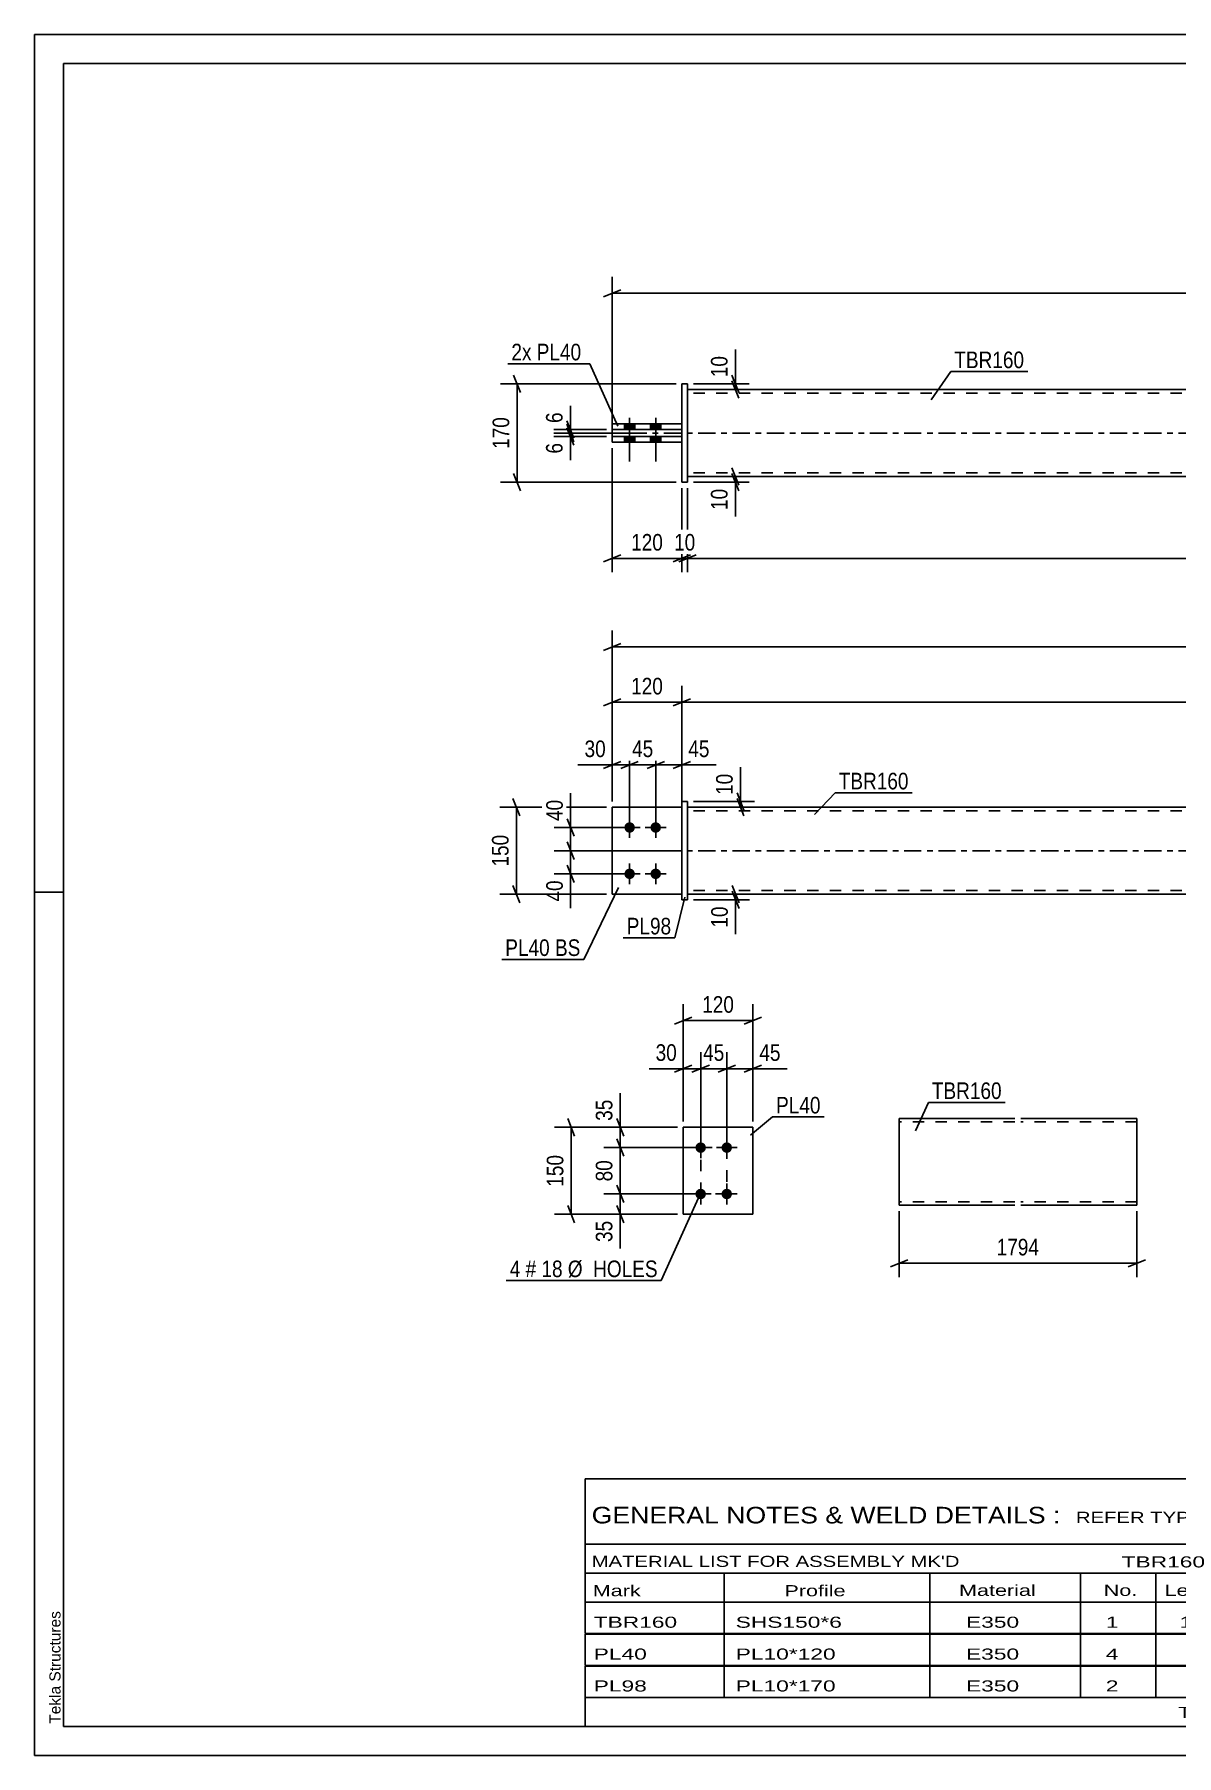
# Model space of a CAD drawing. Header units: millimetres. Extents: x 0 to 420, y 0 to 297.
# Drawn here: x 0 to 197.1, y 0 to 297 of the extents above; entities that cross this region are included whole.
import ezdxf

# ---------------------------------------------------------------- set-up
doc = ezdxf.new("R2010")
doc.units = ezdxf.units.MM
doc.linetypes.add('DXK_LINE_DOT2', pattern=[3.9198, 1.9599, -1.9599])
doc.linetypes.add('DXK_LINE_DOT3', pattern=[5.9187, 2.979, -0.9799, 0.9799, -0.9799])
doc.styles.add('Arial', font='arial.ttf', dxfattribs={"height": 0.2})
doc.styles.add('Arial Narrow', font='ARIALN.TTF', dxfattribs={"height": 0.2})

# ---------------------------------------------------------------- blocks, each defined once
blk = doc.blocks.new('Unknown-580581993-1163')
at = {"color": 5, "linetype": 'Continuous'}
for p, q in [((420, 297), (0, 297)), ((0, 297), (0, 0)), ((0, 292), (0, 297)), ((415, 292), (5, 292)), ((5, 292), (5, 5)), ((5, 149), (0, 149)), ((0, 0), (0, 5)), ((5, 5), (415, 5)), ((0, 0), (420, 0))]:
    blk.add_line(p, q, dxfattribs=at)
at = {"color": 174, "linetype": 'Continuous', "style": 'Arial'}
blk.add_text('Tekla Structures', height=1.9102, rotation=90, dxfattribs=at).set_placement((4.5, 5.5))
blk = doc.blocks.new('Part-580581993-1804 - 1792')
at = {"color": 2, "linetype": 'Continuous'}
for p, q in [((99.7, 163.65), (111.7, 163.65)), ((99.7, 163.65), (99.7, 148.65)), ((111.7, 148.65), (99.7, 148.65)), ((99.7, 148.65), (99.7, 148.65))]:
    blk.add_line(p, q, dxfattribs=at)
at = {"color": 7, "linetype": 'DXK_LINE_DOT2'}
for p, q in [((99.7, 163.65), (111.7, 163.65)), ((111.7, 163.65), (111.7, 163.65)), ((111.7, 163.65), (111.7, 148.65)), ((99.7, 148.65), (111.7, 148.65))]:
    blk.add_line(p, q, dxfattribs=at)
blk = doc.blocks.new('Part-580581993-1809 - 1792')
at = {"color": 7, "linetype": 'DXK_LINE_DOT2'}
for p, q in [((99.7, 163.65), (111.7, 163.65)), ((99.7, 163.65), (111.7, 163.65)), ((99.7, 148.65), (99.7, 163.65)), ((111.7, 163.65), (111.7, 163.65)), ((111.7, 163.65), (111.7, 148.65)), ((99.7, 148.65), (111.7, 148.65)), ((111.7, 148.65), (99.7, 148.65)), ((99.7, 148.65), (99.7, 148.65))]:
    blk.add_line(p, q, dxfattribs=at)
blk = doc.blocks.new('Part-580581993-1814 - 1792')
at = {"color": 2, "linetype": 'Continuous'}
for p, q in [((111.7, 164.65), (112.7, 164.65)), ((111.7, 147.65), (111.7, 164.65)), ((112.7, 164.65), (112.7, 164.65)), ((112.7, 164.65), (112.7, 147.65)), ((111.7, 147.65), (112.7, 147.65))]:
    blk.add_line(p, q, dxfattribs=at)
at = {"color": 7, "linetype": 'DXK_LINE_DOT2'}
for p, q in [((111.7, 164.65), (112.7, 164.65)), ((111.7, 147.65), (112.7, 147.65))]:
    blk.add_line(p, q, dxfattribs=at)
blk = doc.blocks.new('Part-580581993-1824 - 1792')
at = {"color": 2, "linetype": 'Continuous'}
for p, q in [((112.7, 163.65), (292.06, 163.65)), ((112.7, 148.65), (292.06, 148.65))]:
    blk.add_line(p, q, dxfattribs=at)
at = {"color": 7, "linetype": 'DXK_LINE_DOT2'}
for p, q in [((112.7, 148.65), (112.7, 163.65)), ((292.06, 148.65), (292.06, 163.65)), ((292.06, 163.05), (112.7, 163.05)), ((292.06, 149.25), (112.7, 149.25))]:
    blk.add_line(p, q, dxfattribs=at)
at = {"color": 7, "linetype": 'DXK_LINE_DOT3'}
blk.add_line((102.7, 156.15), (302.06, 156.15), dxfattribs=at)
blk = doc.blocks.new('Bolt-580581993-1831 - 1792')
at = {"linetype": 'Continuous'}
for points in [[(102.7, 161.05), (102.89, 161.03), (103.07, 160.97), (103.23, 160.88), (103.37, 160.75), (103.48, 160.6), (103.56, 160.43), (103.59, 160.24), (103.59, 160.05), (103.56, 159.87), (103.48, 159.7), (103.37, 159.55), (103.23, 159.42), (103.07, 159.33), (102.89, 159.27), (102.7, 159.25), (102.51, 159.27), (102.33, 159.33), (102.17, 159.42), (102.03, 159.55), (101.92, 159.7), (101.84, 159.87), (101.8, 160.05), (101.8, 160.24), (101.84, 160.43), (101.92, 160.6), (102.03, 160.75), (102.17, 160.88), (102.33, 160.97), (102.51, 161.03)], [(107.2, 161.05), (107.39, 161.03), (107.57, 160.97), (107.73, 160.88), (107.87, 160.75), (107.98, 160.6), (108.06, 160.43), (108.09, 160.24), (108.09, 160.05), (108.06, 159.87), (107.98, 159.7), (107.87, 159.55), (107.73, 159.42), (107.57, 159.33), (107.39, 159.27), (107.2, 159.25), (107.01, 159.27), (106.83, 159.33), (106.67, 159.42), (106.53, 159.55), (106.42, 159.7), (106.34, 159.87), (106.3, 160.05), (106.3, 160.24), (106.34, 160.43), (106.42, 160.6), (106.53, 160.75), (106.67, 160.88), (106.83, 160.97), (107.01, 161.03)], [(102.7, 153.05), (102.89, 153.03), (103.07, 152.97), (103.23, 152.88), (103.37, 152.75), (103.48, 152.6), (103.56, 152.43), (103.59, 152.24), (103.59, 152.05), (103.56, 151.87), (103.48, 151.7), (103.37, 151.55), (103.23, 151.42), (103.07, 151.33), (102.89, 151.27), (102.7, 151.25), (102.51, 151.27), (102.33, 151.33), (102.17, 151.42), (102.03, 151.55), (101.92, 151.7), (101.84, 151.87), (101.8, 152.05), (101.8, 152.24), (101.84, 152.43), (101.92, 152.6), (102.03, 152.75), (102.17, 152.88), (102.33, 152.97), (102.51, 153.03)], [(107.2, 153.05), (107.39, 153.03), (107.57, 152.97), (107.73, 152.88), (107.87, 152.75), (107.98, 152.6), (108.06, 152.43), (108.09, 152.24), (108.09, 152.05), (108.06, 151.87), (107.98, 151.7), (107.87, 151.55), (107.73, 151.42), (107.57, 151.33), (107.39, 151.27), (107.2, 151.25), (107.01, 151.27), (106.83, 151.33), (106.67, 151.42), (106.53, 151.55), (106.42, 151.7), (106.34, 151.87), (106.3, 152.05), (106.3, 152.24), (106.34, 152.43), (106.42, 152.6), (106.53, 152.75), (106.67, 152.88), (106.83, 152.97), (107.01, 153.03)]]:
    blk.add_hatch(color=1, dxfattribs=at).paths.add_polyline_path(points)
at = {"color": 1, "linetype": 'Continuous'}
for p, q in [((102.7, 158.35), (102.7, 161.95)), ((107.2, 158.35), (107.2, 161.95)), ((104.5, 160.15), (100.9, 160.15)), ((109, 160.15), (105.4, 160.15)), ((104.5, 152.15), (100.9, 152.15)), ((102.7, 150.35), (102.7, 153.95)), ((109, 152.15), (105.4, 152.15)), ((107.2, 150.35), (107.2, 153.95))]:
    blk.add_line(p, q, dxfattribs=at)
blk = doc.blocks.new('Part-580581993-2124 - 2115')
at = {"color": 2, "linetype": 'Continuous'}
for p, q in [((112.7, 235.72), (292.06, 235.72)), ((112.7, 220.72), (292.06, 220.72))]:
    blk.add_line(p, q, dxfattribs=at)
at = {"color": 7, "linetype": 'DXK_LINE_DOT2'}
for p, q in [((112.7, 220.72), (112.7, 235.72)), ((292.06, 235.12), (112.7, 235.12)), ((292.06, 235.72), (292.06, 220.72)), ((292.06, 221.32), (112.7, 221.32))]:
    blk.add_line(p, q, dxfattribs=at)
at = {"color": 7, "linetype": 'DXK_LINE_DOT3'}
blk.add_line((102.7, 228.22), (302.06, 228.22), dxfattribs=at)
blk = doc.blocks.new('Bolt-580581993-2118 - 2115')
at = {"linetype": 'Continuous'}
for points in [[(101.8, 228.82), (103.6, 228.82), (103.6, 229.82), (101.8, 229.82)], [(101.8, 228.82), (103.6, 228.82), (103.6, 229.82), (101.8, 229.82)], [(106.3, 228.82), (108.1, 228.82), (108.1, 229.82), (106.3, 229.82)], [(106.3, 228.82), (108.1, 228.82), (108.1, 229.82), (106.3, 229.82)], [(101.8, 226.62), (103.6, 226.62), (103.6, 227.62), (101.8, 227.62)], [(101.8, 226.62), (103.6, 226.62), (103.6, 227.62), (101.8, 227.62)], [(106.3, 226.62), (108.1, 226.62), (108.1, 227.62), (106.3, 227.62)], [(106.3, 226.62), (108.1, 226.62), (108.1, 227.62), (106.3, 227.62)]]:
    blk.add_hatch(color=1, dxfattribs=at).paths.add_polyline_path(points)
at = {"color": 1, "linetype": 'Continuous'}
for p, q in [((101.8, 229.82), (101.8, 228.82)), ((101.8, 229.82), (101.8, 228.82)), ((102.7, 230.82), (102.7, 223.32)), ((102.7, 230.82), (102.7, 223.32)), ((103.6, 229.82), (103.6, 228.82)), ((103.6, 229.82), (103.6, 228.82)), ((106.3, 229.82), (106.3, 228.82)), ((106.3, 229.82), (106.3, 228.82)), ((107.2, 230.82), (107.2, 223.32)), ((107.2, 230.82), (107.2, 223.32)), ((108.1, 229.82), (108.1, 228.82)), ((108.1, 229.82), (108.1, 228.82)), ((101.8, 227.62), (101.8, 226.62)), ((101.8, 227.62), (101.8, 226.62)), ((103.6, 227.62), (103.6, 226.62)), ((103.6, 227.62), (103.6, 226.62)), ((106.3, 227.62), (106.3, 226.62)), ((106.3, 227.62), (106.3, 226.62)), ((108.1, 227.62), (108.1, 226.62)), ((108.1, 227.62), (108.1, 226.62))]:
    blk.add_line(p, q, dxfattribs=at)
blk = doc.blocks.new('Part-580581993-2135 - 2115')
at = {"color": 2, "linetype": 'Continuous'}
for p, q in [((99.7, 229.82), (111.7, 229.82)), ((99.7, 228.82), (99.7, 229.82)), ((99.7, 228.82), (111.7, 228.82)), ((99.7, 228.82), (99.7, 228.82))]:
    blk.add_line(p, q, dxfattribs=at)
at = {"color": 7, "linetype": 'DXK_LINE_DOT2'}
for p, q in [((99.7, 229.82), (111.7, 229.82)), ((99.7, 229.82), (99.7, 229.82)), ((99.7, 228.82), (111.7, 228.82)), ((111.7, 229.82), (111.7, 228.82))]:
    blk.add_line(p, q, dxfattribs=at)
blk = doc.blocks.new('Part-580581993-2130 - 2115')
at = {"color": 2, "linetype": 'Continuous'}
for p, q in [((99.7, 227.62), (111.7, 227.62)), ((99.7, 226.62), (99.7, 227.62)), ((99.7, 226.62), (111.7, 226.62)), ((99.7, 226.62), (99.7, 226.62))]:
    blk.add_line(p, q, dxfattribs=at)
at = {"color": 7, "linetype": 'DXK_LINE_DOT2'}
for p, q in [((99.7, 227.62), (111.7, 227.62)), ((111.7, 226.62), (99.7, 226.62)), ((111.7, 227.62), (111.7, 226.62))]:
    blk.add_line(p, q, dxfattribs=at)
blk = doc.blocks.new('Part-580581993-2136 - 2115')
at = {"color": 2, "linetype": 'Continuous'}
for p, q in [((111.7, 236.72), (112.7, 236.72)), ((111.7, 236.72), (111.7, 219.72)), ((112.7, 236.72), (112.7, 236.72)), ((112.7, 236.72), (112.7, 219.72)), ((112.7, 219.72), (111.7, 219.72)), ((111.7, 219.72), (111.7, 219.72))]:
    blk.add_line(p, q, dxfattribs=at)
at = {"color": 7, "linetype": 'DXK_LINE_DOT2'}
for p, q in [((111.7, 236.72), (112.7, 236.72)), ((112.7, 236.72), (112.7, 236.72)), ((111.7, 219.72), (112.7, 219.72))]:
    blk.add_line(p, q, dxfattribs=at)
blk = doc.blocks.new('Bolt-580581993-1445 - 1411')
at = {"linetype": 'Continuous'}
for points in [[(114.96, 104.01), (114.77, 104.03), (114.59, 104.08), (114.43, 104.18), (114.29, 104.3), (114.18, 104.46), (114.1, 104.63), (114.06, 104.81), (114.06, 105), (114.1, 105.18), (114.18, 105.36), (114.29, 105.51), (114.43, 105.63), (114.59, 105.73), (114.77, 105.79), (114.96, 105.81), (115.15, 105.79), (115.33, 105.73), (115.49, 105.63), (115.63, 105.51), (115.74, 105.36), (115.82, 105.18), (115.85, 105), (115.85, 104.81), (115.82, 104.63), (115.74, 104.46), (115.63, 104.3), (115.49, 104.18), (115.33, 104.08), (115.15, 104.03)], [(119.46, 104.01), (119.27, 104.03), (119.09, 104.08), (118.93, 104.18), (118.79, 104.3), (118.68, 104.46), (118.6, 104.63), (118.56, 104.81), (118.56, 105), (118.6, 105.18), (118.68, 105.36), (118.79, 105.51), (118.93, 105.63), (119.09, 105.73), (119.27, 105.79), (119.46, 105.81), (119.65, 105.79), (119.83, 105.73), (119.99, 105.63), (120.13, 105.51), (120.24, 105.36), (120.32, 105.18), (120.35, 105), (120.35, 104.81), (120.32, 104.63), (120.24, 104.46), (120.13, 104.3), (119.99, 104.18), (119.83, 104.08), (119.65, 104.03)], [(114.96, 96.01), (114.77, 96.03), (114.59, 96.08), (114.43, 96.18), (114.29, 96.3), (114.18, 96.46), (114.1, 96.63), (114.06, 96.81), (114.06, 97), (114.1, 97.18), (114.18, 97.36), (114.29, 97.51), (114.43, 97.63), (114.59, 97.73), (114.77, 97.79), (114.96, 97.81), (115.15, 97.79), (115.33, 97.73), (115.49, 97.63), (115.63, 97.51), (115.74, 97.36), (115.82, 97.18), (115.85, 97), (115.85, 96.81), (115.82, 96.63), (115.74, 96.46), (115.63, 96.3), (115.49, 96.18), (115.33, 96.08), (115.15, 96.03)], [(119.46, 96.01), (119.27, 96.03), (119.09, 96.08), (118.93, 96.18), (118.79, 96.3), (118.68, 96.46), (118.6, 96.63), (118.56, 96.81), (118.56, 97), (118.6, 97.18), (118.68, 97.36), (118.79, 97.51), (118.93, 97.63), (119.09, 97.73), (119.27, 97.79), (119.46, 97.81), (119.65, 97.79), (119.83, 97.73), (119.99, 97.63), (120.13, 97.51), (120.24, 97.36), (120.32, 97.18), (120.35, 97), (120.35, 96.81), (120.32, 96.63), (120.24, 96.46), (120.13, 96.3), (119.99, 96.18), (119.83, 96.08), (119.65, 96.03)]]:
    blk.add_hatch(color=1, dxfattribs=at).paths.add_polyline_path(points)
at = {"color": 1, "linetype": 'Continuous'}
for p, q in [((116.76, 104.91), (113.16, 104.91)), ((114.96, 103.11), (114.96, 106.71)), ((121.26, 104.91), (117.66, 104.91)), ((119.46, 103.11), (119.46, 106.71)), ((114.96, 95.11), (114.96, 98.71)), ((119.46, 95.11), (119.46, 98.71)), ((116.76, 96.91), (113.16, 96.91)), ((121.26, 96.91), (117.66, 96.91))]:
    blk.add_line(p, q, dxfattribs=at)
blk = doc.blocks.new('Part-580581993-1460 - 1411')
at = {"color": 2, "linetype": 'Continuous'}
for p, q in [((111.96, 108.41), (123.96, 108.41)), ((111.96, 93.41), (111.96, 108.41)), ((123.96, 108.41), (123.96, 108.41)), ((123.96, 108.41), (123.96, 93.41)), ((123.96, 93.41), (111.96, 93.41)), ((111.96, 93.41), (111.96, 93.41))]:
    blk.add_line(p, q, dxfattribs=at)
at = {"color": 7, "linetype": 'DXK_LINE_DOT2'}
for p, q in [((111.96, 108.41), (123.96, 108.41)), ((111.96, 93.41), (123.96, 93.41)), ((111.96, 93.41), (111.96, 93.41))]:
    blk.add_line(p, q, dxfattribs=at)
blk = doc.blocks.new('Part-580581993-1274 - 1255')
at = {"color": 2, "linetype": 'Continuous'}
for p, q in [((169.19, 109.96), (149.19, 109.96)), ((149.19, 109.96), (149.19, 96.16)), ((190.19, 109.96), (170.19, 109.96)), ((190.19, 109.96), (190.19, 96.16)), ((149.19, 95.31), (149.19, 96.16)), ((149.19, 95.05), (149.19, 95.31)), ((149.19, 94.96), (149.19, 95.05)), ((190.19, 94.96), (190.19, 96.16)), ((169.19, 94.96), (149.19, 94.96)), ((190.19, 94.96), (170.19, 94.96))]:
    blk.add_line(p, q, dxfattribs=at)
at = {"color": 7, "linetype": 'DXK_LINE_DOT2'}
for p, q in [((169.19, 109.36), (149.19, 109.36)), ((190.19, 109.36), (170.19, 109.36)), ((190.19, 109.36), (190.19, 109.31)), ((190.19, 109.31), (190.19, 109.36)), ((190.19, 109.22), (190.19, 109.31)), ((190.19, 109.31), (190.19, 109.22)), ((149.19, 95.7), (149.19, 96.16)), ((149.19, 95.31), (149.19, 95.93)), ((149.19, 95.56), (149.19, 95.61)), ((149.19, 95.56), (149.19, 95.61)), ((169.19, 95.56), (149.19, 95.56)), ((190.19, 95.56), (170.19, 95.56)), ((190.19, 95.61), (190.19, 95.93)), ((190.19, 95.56), (190.19, 95.61)), ((149.19, 94.96), (149.19, 94.96))]:
    blk.add_line(p, q, dxfattribs=at)
blk = doc.blocks.new('Rectangle-580581993-1569 - 1411')
at = {"color": 1, "linetype": 'DXK_LINE_DOT2'}
blk.add_lwpolyline([(114.96, 104.91), (119.46, 104.91), (119.46, 96.91), (114.96, 96.91), (114.96, 104.91)], close=True, dxfattribs=at)
blk = doc.blocks.new('StraightDimension-580581993-2011 - 1792')
at = {"color": 7, "linetype": 'Continuous'}
for p, q in [((107.2, 161.15), (107.2, 173.8)), ((111.7, 164.65), (111.7, 173.8)), ((105.7, 170.35), (108.7, 171.55)), ((107.2, 170.95), (111.7, 170.95)), ((113.2, 171.55), (110.2, 170.35))]:
    blk.add_line(p, q, dxfattribs=at)
at = {"color": 0}
blk.add_wipeout([(117.08, 171.7), (117.08, 175.9), (112.22, 175.9), (112.22, 171.7)], dxfattribs=at)
at = {"color": 7, "linetype": 'Continuous'}
blk.add_line((111.7, 170.95), (117.61, 170.95), dxfattribs=at)
blk.add_line((111.7, 170.95), (117.61, 170.95), dxfattribs=at)
at = {"color": 3, "style": 'Arial Narrow'}
blk.add_text('45', height=2.863, dxfattribs=at).set_placement((112.82, 172.3))
blk = doc.blocks.new('StraightDimension-580581993-1893 - 1792')
at = {"color": 7, "linetype": 'Continuous'}
for p, q in [((99.7, 164.65), (99.7, 194.15)), ((305.06, 164.65), (305.06, 194.15)), ((101.2, 191.9), (98.2, 190.7)), ((99.7, 191.3), (305.06, 191.3)), ((303.56, 190.7), (306.56, 191.9))]:
    blk.add_line(p, q, dxfattribs=at)
at = {"color": 0}
blk.add_wipeout([(206.64, 192.05), (206.64, 196.25), (198.12, 196.25), (198.12, 192.05)], dxfattribs=at)
at = {"color": 3, "style": 'Arial Narrow'}
blk.add_text('2054', height=2.863, dxfattribs=at).set_placement((198.72, 192.65))
blk = doc.blocks.new('StraightDimension-580581993-2057 - 1792')
at = {"color": 7, "linetype": 'Continuous'}
for p, q in [((91.92, 157.65), (93.12, 154.65)), ((110.7, 156.15), (89.67, 156.15)), ((92.52, 152.15), (92.52, 156.15)), ((101.7, 152.15), (89.67, 152.15)), ((93.12, 150.65), (91.92, 153.65))]:
    blk.add_line(p, q, dxfattribs=at)
at = {"color": 0}
blk.add_wipeout([(91.77, 151.62), (87.57, 151.62), (87.57, 146.77), (91.77, 146.77)], dxfattribs=at)
at = {"color": 7, "linetype": 'Continuous'}
blk.add_line((92.52, 152.15), (92.52, 146.24), dxfattribs=at)
blk.add_line((92.52, 152.15), (92.52, 146.24), dxfattribs=at)
at = {"color": 3, "style": 'Arial Narrow'}
blk.add_text('40', height=2.863, rotation=90.0002, dxfattribs=at).set_placement((91.17, 147.37))
blk = doc.blocks.new('StraightDimension-580581993-2028 - 1792')
at = {"color": 7, "linetype": 'Continuous'}
for p, q in [((98.7, 163.65), (80.31, 163.65)), ((83.76, 162.15), (82.56, 165.15)), ((83.16, 148.65), (83.16, 163.65)), ((98.7, 148.65), (80.31, 148.65)), ((82.56, 150.15), (83.76, 147.15))]:
    blk.add_line(p, q, dxfattribs=at)
at = {"color": 0}
blk.add_wipeout([(82.41, 159.49), (78.21, 159.49), (78.21, 152.81), (82.41, 152.81)], dxfattribs=at)
at = {"color": 3, "style": 'Arial Narrow'}
blk.add_text('150', height=2.863, rotation=90.0002, dxfattribs=at).set_placement((81.81, 153.41))
blk = doc.blocks.new('StraightDimension-580581993-1966 - 1792')
at = {"color": 7, "linetype": 'Continuous'}
for p, q in [((99.7, 164.65), (99.7, 184.61)), ((111.7, 157.15), (111.7, 184.61)), ((98.2, 181.16), (101.2, 182.36)), ((99.7, 181.76), (111.7, 181.76)), ((113.2, 182.36), (110.2, 181.16))]:
    blk.add_line(p, q, dxfattribs=at)
at = {"color": 0}
blk.add_wipeout([(109.04, 182.51), (109.04, 186.71), (102.36, 186.71), (102.36, 182.51)], dxfattribs=at)
at = {"color": 3, "style": 'Arial Narrow'}
blk.add_text('120', height=2.863, dxfattribs=at).set_placement((102.96, 183.11))
blk = doc.blocks.new('StraightDimension-580581993-1838 - 1792')
at = {"color": 7, "linetype": 'Continuous'}
for p, q in [((113.7, 164.65), (124.23, 164.65)), ((113.7, 163.65), (124.23, 163.65)), ((121.23, 166.15), (122.43, 163.15)), ((122.43, 162.15), (121.23, 165.15)), ((121.83, 163.65), (121.83, 164.65))]:
    blk.add_line(p, q, dxfattribs=at)
at = {"color": 0}
blk.add_wipeout([(121.08, 170.03), (116.88, 170.03), (116.88, 165.17), (121.08, 165.17)], dxfattribs=at)
at = {"color": 7, "linetype": 'Continuous'}
blk.add_line((121.83, 164.65), (121.83, 170.55), dxfattribs=at)
blk.add_line((121.83, 164.65), (121.83, 170.55), dxfattribs=at)
at = {"color": 3, "style": 'Arial Narrow'}
blk.add_text('10', height=2.863, rotation=90.0002, dxfattribs=at).set_placement((120.48, 165.77))
blk = doc.blocks.new('StraightDimension-580581993-1951 - 1792')
at = {"color": 7, "linetype": 'Continuous'}
for p, q in [((111.7, 157.15), (111.7, 184.61)), ((293.06, 164.65), (293.06, 184.61)), ((113.2, 182.36), (110.2, 181.16)), ((111.7, 181.76), (293.06, 181.76)), ((291.56, 181.16), (294.56, 182.36))]:
    blk.add_line(p, q, dxfattribs=at)
at = {"color": 0}
blk.add_wipeout([(206.64, 182.51), (206.64, 186.71), (198.12, 186.71), (198.12, 182.51)], dxfattribs=at)
at = {"color": 3, "style": 'Arial Narrow'}
blk.add_text('1814', height=2.863, dxfattribs=at).set_placement((198.72, 183.11))
blk = doc.blocks.new('StraightDimension-580581993-1982 - 1792')
at = {"color": 7, "linetype": 'Continuous'}
for p, q in [((99.7, 164.65), (99.7, 173.8)), ((102.7, 161.15), (102.7, 173.8)), ((98.2, 170.35), (101.2, 171.55)), ((99.7, 170.95), (102.7, 170.95)), ((104.2, 171.55), (101.2, 170.35))]:
    blk.add_line(p, q, dxfattribs=at)
at = {"color": 0}
blk.add_wipeout([(99.17, 171.7), (99.17, 175.9), (94.32, 175.9), (94.32, 171.7)], dxfattribs=at)
at = {"color": 7, "linetype": 'Continuous'}
blk.add_line((99.7, 170.95), (93.79, 170.95), dxfattribs=at)
blk.add_line((99.7, 170.95), (93.79, 170.95), dxfattribs=at)
at = {"color": 3, "style": 'Arial Narrow'}
blk.add_text('30', height=2.863, dxfattribs=at).set_placement((94.92, 172.3))
blk = doc.blocks.new('StraightDimension-580581993-1998 - 1792')
at = {"color": 7, "linetype": 'Continuous'}
for p, q in [((102.7, 161.15), (102.7, 173.8)), ((107.2, 161.15), (107.2, 173.8)), ((101.2, 170.35), (104.2, 171.55)), ((102.7, 170.95), (107.2, 170.95)), ((108.7, 171.55), (105.7, 170.35))]:
    blk.add_line(p, q, dxfattribs=at)
at = {"color": 0}
blk.add_wipeout([(107.38, 171.7), (107.38, 175.9), (102.52, 175.9), (102.52, 171.7)], dxfattribs=at)
at = {"color": 3, "style": 'Arial Narrow'}
blk.add_text('45', height=2.863, dxfattribs=at).set_placement((103.12, 172.3))
blk = doc.blocks.new('StraightDimension-580581993-2048 - 1792')
at = {"color": 7, "linetype": 'Continuous'}
for p, q in [((91.92, 161.65), (93.12, 158.65)), ((101.7, 160.15), (89.67, 160.15)), ((93.12, 154.65), (91.92, 157.65)), ((92.52, 156.15), (92.52, 160.15)), ((110.7, 156.15), (89.67, 156.15))]:
    blk.add_line(p, q, dxfattribs=at)
at = {"color": 0}
blk.add_wipeout([(91.77, 165.53), (87.57, 165.53), (87.57, 160.67), (91.77, 160.67)], dxfattribs=at)
at = {"color": 7, "linetype": 'Continuous'}
blk.add_line((92.52, 160.15), (92.52, 166.05), dxfattribs=at)
blk.add_line((92.52, 160.15), (92.52, 166.05), dxfattribs=at)
at = {"color": 3, "style": 'Arial Narrow'}
blk.add_text('40', height=2.863, rotation=90.0002, dxfattribs=at).set_placement((91.17, 161.27))
blk = doc.blocks.new('StraightDimension-580581993-2067 - 1792')
at = {"color": 7, "linetype": 'Continuous'}
for p, q in [((113.7, 148.65), (123.38, 148.65)), ((120.38, 150.15), (121.58, 147.15)), ((121.58, 146.15), (120.38, 149.15)), ((120.98, 147.65), (120.98, 148.65)), ((113.7, 147.65), (123.38, 147.65))]:
    blk.add_line(p, q, dxfattribs=at)
at = {"color": 0}
blk.add_wipeout([(120.23, 147.12), (116.03, 147.12), (116.03, 142.27), (120.23, 142.27)], dxfattribs=at)
at = {"color": 7, "linetype": 'Continuous'}
blk.add_line((120.98, 147.65), (120.98, 141.74), dxfattribs=at)
blk.add_line((120.98, 147.65), (120.98, 141.74), dxfattribs=at)
at = {"color": 3, "style": 'Arial Narrow'}
blk.add_text('10', height=2.863, rotation=90.0002, dxfattribs=at).set_placement((119.63, 142.87))
blk = doc.blocks.new('StraightDimension-580581993-2182 - 2115')
at = {"color": 7, "linetype": 'Continuous'}
for p, q in [((112.7, 218.72), (112.7, 204.18)), ((292.06, 218.72), (292.06, 204.18)), ((114.2, 207.18), (111.2, 205.98)), ((112.7, 206.58), (292.06, 206.58)), ((290.56, 205.98), (293.56, 207.18))]:
    blk.add_line(p, q, dxfattribs=at)
at = {"color": 0}
blk.add_wipeout([(206.64, 207.33), (206.64, 211.53), (198.12, 211.53), (198.12, 207.33)], dxfattribs=at)
at = {"color": 3, "style": 'Arial Narrow'}
blk.add_text('1794', height=2.863, dxfattribs=at).set_placement((198.72, 207.93))
blk = doc.blocks.new('StraightDimension-580581993-2199 - 2115')
at = {"color": 7, "linetype": 'Continuous'}
for p, q in [((99.7, 225.62), (99.7, 204.18)), ((111.7, 218.72), (111.7, 204.18)), ((98.2, 205.98), (101.2, 207.18)), ((99.7, 206.58), (111.7, 206.58)), ((113.2, 207.18), (110.2, 205.98))]:
    blk.add_line(p, q, dxfattribs=at)
at = {"color": 0}
blk.add_wipeout([(109.04, 207.33), (109.04, 211.53), (102.36, 211.53), (102.36, 207.33)], dxfattribs=at)
at = {"color": 3, "style": 'Arial Narrow'}
blk.add_text('120', height=2.863, dxfattribs=at).set_placement((102.96, 207.93))
blk = doc.blocks.new('StraightDimension-580581993-2148 - 2115')
at = {"color": 7, "linetype": 'Continuous'}
for p, q in [((113.7, 220.72), (123.34, 220.72)), ((120.34, 222.22), (121.54, 219.22)), ((121.54, 218.22), (120.34, 221.22)), ((120.94, 219.72), (120.94, 220.72)), ((113.7, 219.72), (123.34, 219.72))]:
    blk.add_line(p, q, dxfattribs=at)
at = {"color": 0}
blk.add_wipeout([(120.19, 219.2), (115.99, 219.2), (115.99, 214.34), (120.19, 214.34)], dxfattribs=at)
at = {"color": 7, "linetype": 'Continuous'}
blk.add_line((120.94, 219.72), (120.94, 213.82), dxfattribs=at)
blk.add_line((120.94, 219.72), (120.94, 213.82), dxfattribs=at)
at = {"color": 3, "style": 'Arial Narrow'}
blk.add_text('10', height=2.863, rotation=90.0002, dxfattribs=at).set_placement((119.59, 214.94))
blk = doc.blocks.new('StraightDimension-580581993-2158 - 2115')
at = {"color": 7, "linetype": 'Continuous'}
for p, q in [((83.87, 235.22), (82.67, 238.22)), ((110.7, 236.72), (80.42, 236.72)), ((83.27, 219.72), (83.27, 236.72)), ((82.67, 221.22), (83.87, 218.22)), ((110.7, 219.72), (80.42, 219.72))]:
    blk.add_line(p, q, dxfattribs=at)
at = {"color": 0}
blk.add_wipeout([(82.52, 231.57), (78.32, 231.57), (78.32, 224.88), (82.52, 224.88)], dxfattribs=at)
at = {"color": 3, "style": 'Arial Narrow'}
blk.add_text('170', height=2.863, rotation=90.0002, dxfattribs=at).set_placement((81.92, 225.48))
blk = doc.blocks.new('StraightDimension-580581993-2171 - 2115')
at = {"color": 7, "linetype": 'Continuous'}
for p, q in [((101.2, 252.94), (98.2, 251.74)), ((99.7, 227.62), (99.7, 255.19)), ((303.56, 251.74), (306.56, 252.94)), ((305.06, 227.62), (305.06, 255.19)), ((99.7, 252.34), (305.06, 252.34))]:
    blk.add_line(p, q, dxfattribs=at)
at = {"color": 0}
blk.add_wipeout([(206.64, 253.09), (206.64, 257.29), (198.12, 257.29), (198.12, 253.09)], dxfattribs=at)
at = {"color": 3, "style": 'Arial Narrow'}
blk.add_text('2054', height=2.863, dxfattribs=at).set_placement((198.72, 253.69))
blk = doc.blocks.new('StraightDimension-580581993-2190 - 2115')
at = {"color": 7, "linetype": 'Continuous'}
for p, q in [((111.7, 218.72), (111.7, 204.18)), ((112.7, 218.72), (112.7, 204.18)), ((110.2, 205.98), (113.2, 207.18)), ((114.2, 207.18), (111.2, 205.98)), ((111.7, 206.58), (112.7, 206.58))]:
    blk.add_line(p, q, dxfattribs=at)
at = {"color": 0}
blk.add_wipeout([(114.63, 207.33), (114.63, 211.53), (109.77, 211.53), (109.77, 207.33)], dxfattribs=at)
at = {"color": 3, "style": 'Arial Narrow'}
blk.add_text('10', height=2.863, dxfattribs=at).set_placement((110.37, 207.93))
blk = doc.blocks.new('StraightDimension-580581993-2239 - 2115')
at = {"color": 7, "linetype": 'Continuous'}
for p, q in [((120.34, 238.22), (121.54, 235.22)), ((113.7, 236.72), (123.34, 236.72)), ((113.7, 235.72), (123.34, 235.72)), ((121.54, 234.22), (120.34, 237.22)), ((120.94, 235.72), (120.94, 236.72))]:
    blk.add_line(p, q, dxfattribs=at)
at = {"color": 0}
blk.add_wipeout([(120.19, 242.1), (115.99, 242.1), (115.99, 237.25), (120.19, 237.25)], dxfattribs=at)
at = {"color": 7, "linetype": 'Continuous'}
blk.add_line((120.94, 236.72), (120.94, 242.63), dxfattribs=at)
blk.add_line((120.94, 236.72), (120.94, 242.63), dxfattribs=at)
at = {"color": 3, "style": 'Arial Narrow'}
blk.add_text('10', height=2.863, rotation=90.0002, dxfattribs=at).set_placement((119.59, 237.85))
blk = doc.blocks.new('StraightDimension-580581993-2279 - 2115')
at = {"color": 7, "linetype": 'Continuous'}
for p, q in [((91.88, 229.72), (93.08, 226.72)), ((93.08, 226.12), (91.88, 229.12)), ((103.95, 228.22), (89.63, 228.22)), ((98.7, 227.62), (89.63, 227.62)), ((92.48, 227.62), (92.48, 228.22))]:
    blk.add_line(p, q, dxfattribs=at)
at = {"color": 0}
blk.add_wipeout([(91.73, 227.1), (87.53, 227.1), (87.53, 224.07), (91.73, 224.07)], dxfattribs=at)
at = {"color": 7, "linetype": 'Continuous'}
blk.add_line((92.48, 227.62), (92.48, 223.55), dxfattribs=at)
blk.add_line((92.48, 227.62), (92.48, 223.55), dxfattribs=at)
at = {"color": 3, "style": 'Arial Narrow'}
blk.add_text('6', height=2.86, rotation=90.0002, dxfattribs=at).set_placement((91.13, 224.67))
blk = doc.blocks.new('StraightDimension-580581993-2289 - 2115')
at = {"color": 7, "linetype": 'Continuous'}
for p, q in [((98.7, 228.82), (89.63, 228.82)), ((91.88, 230.32), (93.08, 227.32)), ((93.08, 226.72), (91.88, 229.72)), ((92.48, 228.22), (92.48, 228.82)), ((103.95, 228.22), (89.63, 228.22))]:
    blk.add_line(p, q, dxfattribs=at)
at = {"color": 0}
blk.add_wipeout([(91.73, 232.38), (87.53, 232.38), (87.53, 229.35), (91.73, 229.35)], dxfattribs=at)
at = {"color": 7, "linetype": 'Continuous'}
blk.add_line((92.48, 228.82), (92.48, 232.9), dxfattribs=at)
blk.add_line((92.48, 228.82), (92.48, 232.9), dxfattribs=at)
at = {"color": 3, "style": 'Arial Narrow'}
blk.add_text('6', height=2.86, rotation=90.0002, dxfattribs=at).set_placement((91.13, 229.95))
blk = doc.blocks.new('StraightDimension-580581993-1556 - 1411')
at = {"color": 7, "linetype": 'Continuous'}
for p, q in [((100.47, 98.41), (101.67, 95.41)), ((113.96, 96.91), (98.22, 96.91)), ((101.07, 93.41), (101.07, 96.91)), ((110.96, 93.41), (98.22, 93.41)), ((101.67, 91.91), (100.47, 94.91))]:
    blk.add_line(p, q, dxfattribs=at)
at = {"color": 0}
blk.add_wipeout([(100.32, 92.88), (96.12, 92.88), (96.12, 88.02), (100.32, 88.02)], dxfattribs=at)
at = {"color": 7, "linetype": 'Continuous'}
blk.add_line((101.07, 93.41), (101.07, 87.5), dxfattribs=at)
blk.add_line((101.07, 93.41), (101.07, 87.5), dxfattribs=at)
at = {"color": 3, "style": 'Arial Narrow'}
blk.add_text('35', height=2.863, rotation=90.0002, dxfattribs=at).set_placement((99.72, 88.62))
blk = doc.blocks.new('StraightDimension-580581993-1492 - 1411')
at = {"color": 7, "linetype": 'Continuous'}
for p, q in [((113.46, 117.93), (116.46, 119.13)), ((114.96, 105.91), (114.96, 121.38)), ((120.96, 119.13), (117.96, 117.93)), ((119.46, 105.91), (119.46, 121.38)), ((114.96, 118.53), (119.46, 118.53))]:
    blk.add_line(p, q, dxfattribs=at)
at = {"color": 0}
blk.add_wipeout([(119.64, 119.28), (119.64, 123.48), (114.78, 123.48), (114.78, 119.28)], dxfattribs=at)
at = {"color": 3, "style": 'Arial Narrow'}
blk.add_text('45', height=2.863, dxfattribs=at).set_placement((115.38, 119.88))
blk = doc.blocks.new('StraightDimension-580581993-1462 - 1411')
at = {"color": 7, "linetype": 'Continuous'}
for p, q in [((111.96, 109.41), (111.96, 129.68)), ((123.96, 109.41), (123.96, 129.68)), ((110.46, 126.23), (113.46, 127.43)), ((111.96, 126.83), (123.96, 126.83)), ((125.46, 127.43), (122.46, 126.23))]:
    blk.add_line(p, q, dxfattribs=at)
at = {"color": 0}
blk.add_wipeout([(121.3, 127.58), (121.3, 131.78), (114.62, 131.78), (114.62, 127.58)], dxfattribs=at)
at = {"color": 3, "style": 'Arial Narrow'}
blk.add_text('120', height=2.863, dxfattribs=at).set_placement((115.22, 128.18))
blk = doc.blocks.new('StraightDimension-580581993-1479 - 1411')
at = {"color": 7, "linetype": 'Continuous'}
for p, q in [((117.96, 117.93), (120.96, 119.13)), ((119.46, 105.91), (119.46, 121.38)), ((125.46, 119.13), (122.46, 117.93)), ((123.96, 109.41), (123.96, 121.38)), ((119.46, 118.53), (123.96, 118.53))]:
    blk.add_line(p, q, dxfattribs=at)
at = {"color": 0}
blk.add_wipeout([(129.34, 119.28), (129.34, 123.48), (124.48, 123.48), (124.48, 119.28)], dxfattribs=at)
at = {"color": 7, "linetype": 'Continuous'}
blk.add_line((123.96, 118.53), (129.87, 118.53), dxfattribs=at)
blk.add_line((123.96, 118.53), (129.87, 118.53), dxfattribs=at)
at = {"color": 3, "style": 'Arial Narrow'}
blk.add_text('45', height=2.863, dxfattribs=at).set_placement((125.08, 119.88))
blk = doc.blocks.new('StraightDimension-580581993-1502 - 1411')
at = {"color": 7, "linetype": 'Continuous'}
for p, q in [((110.46, 117.93), (113.46, 119.13)), ((111.96, 109.41), (111.96, 121.38)), ((116.46, 119.13), (113.46, 117.93)), ((114.96, 105.91), (114.96, 121.38)), ((111.96, 118.53), (114.96, 118.53))]:
    blk.add_line(p, q, dxfattribs=at)
at = {"color": 0}
blk.add_wipeout([(111.43, 119.28), (111.43, 123.48), (106.58, 123.48), (106.58, 119.28)], dxfattribs=at)
at = {"color": 7, "linetype": 'Continuous'}
blk.add_line((111.96, 118.53), (106.05, 118.53), dxfattribs=at)
blk.add_line((111.96, 118.53), (106.05, 118.53), dxfattribs=at)
at = {"color": 3, "style": 'Arial Narrow'}
blk.add_text('30', height=2.863, dxfattribs=at).set_placement((107.18, 119.88))
blk = doc.blocks.new('StraightDimension-580581993-1516 - 1411')
at = {"color": 7, "linetype": 'Continuous'}
for p, q in [((93.21, 106.91), (92.01, 109.91)), ((110.96, 108.41), (89.76, 108.41)), ((92.61, 93.41), (92.61, 108.41)), ((110.96, 93.41), (89.76, 93.41)), ((92.01, 94.91), (93.21, 91.91))]:
    blk.add_line(p, q, dxfattribs=at)
at = {"color": 0}
blk.add_wipeout([(91.86, 104.25), (87.66, 104.25), (87.66, 97.56), (91.86, 97.56)], dxfattribs=at)
at = {"color": 3, "style": 'Arial Narrow'}
blk.add_text('150', height=2.863, rotation=90.0002, dxfattribs=at).set_placement((91.26, 98.16))
blk = doc.blocks.new('StraightDimension-580581993-1533 - 1411')
at = {"color": 7, "linetype": 'Continuous'}
for p, q in [((100.47, 109.91), (101.67, 106.91)), ((110.96, 108.41), (98.22, 108.41)), ((101.07, 104.91), (101.07, 108.41)), ((113.96, 104.91), (98.22, 104.91)), ((101.67, 103.41), (100.47, 106.41))]:
    blk.add_line(p, q, dxfattribs=at)
at = {"color": 0}
blk.add_wipeout([(100.32, 113.79), (96.12, 113.79), (96.12, 108.93), (100.32, 108.93)], dxfattribs=at)
at = {"color": 7, "linetype": 'Continuous'}
blk.add_line((101.07, 108.41), (101.07, 114.31), dxfattribs=at)
blk.add_line((101.07, 108.41), (101.07, 114.31), dxfattribs=at)
at = {"color": 3, "style": 'Arial Narrow'}
blk.add_text('35', height=2.863, rotation=90.0002, dxfattribs=at).set_placement((99.72, 109.53))
blk = doc.blocks.new('StraightDimension-580581993-1546 - 1411')
at = {"color": 7, "linetype": 'Continuous'}
for p, q in [((113.96, 104.91), (98.22, 104.91)), ((100.47, 106.41), (101.67, 103.41)), ((101.07, 96.91), (101.07, 104.91)), ((101.67, 95.41), (100.47, 98.41)), ((113.96, 96.91), (98.22, 96.91))]:
    blk.add_line(p, q, dxfattribs=at)
at = {"color": 0}
blk.add_wipeout([(100.32, 103.33), (96.12, 103.33), (96.12, 98.48), (100.32, 98.48)], dxfattribs=at)
at = {"color": 3, "style": 'Arial Narrow'}
blk.add_text('80', height=2.863, rotation=90.0002, dxfattribs=at).set_placement((99.72, 99.08))
blk = doc.blocks.new('StraightDimension-580581993-1354 - 1255')
at = {"color": 7, "linetype": 'Continuous'}
for p, q in [((149.19, 93.96), (149.19, 82.56)), ((190.19, 93.96), (190.19, 82.56)), ((150.69, 85.56), (147.69, 84.36)), ((149.19, 84.96), (190.19, 84.96)), ((188.69, 84.36), (191.69, 85.56))]:
    blk.add_line(p, q, dxfattribs=at)
at = {"color": 0}
blk.add_wipeout([(173.94, 85.71), (173.94, 89.91), (165.43, 89.91), (165.43, 85.71)], dxfattribs=at)
at = {"color": 3, "style": 'Arial Narrow'}
blk.add_text('1794', height=2.863, dxfattribs=at).set_placement((166.03, 86.31))
blk = doc.blocks.new('Unknown-580581993-3738')
at = {"color": 7, "linetype": 'Continuous'}
for p, q in [((95, 47.75), (255, 47.75)), ((95, 36.5), (95, 47.75)), ((255, 47.75), (255, 36.5)), ((95, 36.5), (255, 36.5)), ((95, 36.5), (95, 31.5)), ((255, 36.5), (255, 31.5)), ((95, 31.5), (255, 31.5)), ((95, 31.5), (95, 26.5)), ((119, 31.5), (119, 26.5)), ((154.5, 31.5), (154.5, 26.5)), ((180.5, 31.5), (180.5, 26.5)), ((193.5, 31.5), (193.5, 26.5)), ((211, 31.5), (211, 26.5)), ((233, 31.5), (233, 26.5)), ((255, 31.5), (255, 26.5)), ((95, 26.5), (255, 26.5)), ((95, 26.45), (95, 21.05)), ((95, 26.45), (255, 26.45)), ((119, 26.5), (119, 21)), ((154.5, 26.5), (154.5, 21)), ((180.5, 26.5), (180.5, 21)), ((193.5, 26.5), (193.5, 21)), ((211, 26.5), (211, 21)), ((233, 26.5), (233, 21)), ((255, 26.45), (255, 21.05)), ((95, 21.05), (255, 21.05)), ((95, 20.95), (95, 15.55)), ((95, 20.95), (255, 20.95)), ((119, 21), (119, 15.5)), ((154.5, 21), (154.5, 15.5)), ((180.5, 21), (180.5, 15.5)), ((193.5, 21), (193.5, 15.5)), ((211, 21), (211, 15.5)), ((233, 21), (233, 15.5)), ((255, 20.95), (255, 15.55)), ((95, 15.55), (255, 15.55)), ((95, 15.45), (95, 10.05)), ((95, 15.45), (255, 15.45)), ((119, 15.5), (119, 10)), ((154.5, 15.5), (154.5, 10)), ((180.5, 15.5), (180.5, 10)), ((193.5, 15.5), (193.5, 10)), ((211, 15.5), (211, 10)), ((233, 15.5), (233, 10)), ((255, 15.45), (255, 10.05)), ((95, 10.05), (255, 10.05)), ((95, 10), (255, 10)), ((95, 10), (95, 5)), ((211, 10), (211, 5)), ((233, 10), (233, 5)), ((255, 10), (255, 5)), ((95, 5), (255, 5))]:
    blk.add_line(p, q, dxfattribs=at)
at = {"color": 7, "style": 'Arial Narrow'}
for s, height, width, p in [('GENERAL NOTES & WELD DETAILS :', 2.8633, 1.4, (96.15, 40.06)), ('REFER TYP DRAWING TYP-01', 1.9089, 1.6, (179.7, 40.16)), ("MATERIAL LIST FOR ASSEMBLY MK'D", 1.9089, 1.6, (96.15, 32.56)), ('TBR160', 1.909, 1.794707, (187.59, 32.47)), ('1', 1.91, 1.794707, (217.08, 32.56)), ('No. Required', 1.9089, 1.6, (226.41, 32.56)), ('Mark', 1.909, 1.7, (96.34, 27.5)), ('Profile', 1.909, 1.7, (129.41, 27.5)), ('Material', 1.909, 1.7, (159.54, 27.56)), ('No.', 1.909, 1.7, (184.5, 27.56)), ('Length', 1.909, 1.7, (195, 27.56)), ('Area', 1.909, 1.7, (217.5, 27.56)), ('Weight', 1.909, 1.7, (237, 27.56))]:
    blk.add_text(s, height=height, dxfattribs=dict(at, width=width)).set_placement(p)
at = {"color": 7, "linetype": 'Continuous', "style": 'Arial Narrow'}
for s, height, width, p in [('TBR160', 1.909, 1.794707, (96.5, 22.06)), ('SHS150*6', 1.909, 1.794707, (121, 22.06)), ('E350', 1.909, 1.794707, (160.74, 22.06)), ('1', 1.91, 1.794707, (184.86, 22.06)), ('1794', 1.909, 1.794707, (197.58, 22.06)), ('1.1', 1.909, 1.794707, (221.32, 22.06)), ('48.7', 1.909, 1.794707, (240.14, 22.06)), ('PL40', 1.909, 1.794707, (96.5, 16.56)), ('PL10*120', 1.909, 1.794707, (121, 16.56)), ('E350', 1.909, 1.794707, (160.74, 16.56)), ('4', 1.91, 1.794707, (184.86, 16.56)), ('150', 1.909, 1.794707, (199.77, 16.56)), ('0.0', 1.909, 1.794707, (221.32, 16.56)), ('5.7', 1.909, 1.794707, (242.33, 16.56)), ('PL98', 1.909, 1.794707, (96.5, 11.06)), ('PL10*170', 1.909, 1.794707, (121, 11.06)), ('E350', 1.909, 1.794707, (160.74, 11.06)), ('2', 1.91, 1.794707, (184.86, 11.06)), ('170', 1.909, 1.794707, (199.77, 11.06)), ('0.1', 1.909, 1.794707, (221.32, 11.06)), ('4.5', 1.909, 1.794707, (242.33, 11.06)), ('Total', 1.909, 1.7, (197.33, 6.5)), ('1.4', 1.909, 1.794707, (220.83, 6.5)), ('58.8', 1.909, 1.794707, (240.14, 6.5))]:
    blk.add_text(s, height=height, dxfattribs=dict(at, width=width)).set_placement(p)
blk = doc.blocks.new('Mark-580581993-1810 - 1792')
at = {"color": 0}
blk.add_wipeout([(109.87, 141.7), (109.87, 144.7), (102.2, 144.7), (102.2, 141.7)], dxfattribs=at)
blk.add_wipeout([(109.87, 141.7), (109.87, 144.7), (102.2, 144.7), (102.2, 141.7)], dxfattribs=at)
at = {"color": 30, "linetype": 'Continuous'}
for p in [(112.24, 148.14), (101.6, 141.1)]:
    blk.add_line(p, (110.47, 141.1), dxfattribs=at)
at = {"color": 3, "style": 'Arial Narrow'}
blk.add_text('PL98', height=2.863, dxfattribs=at).set_placement((102.2, 141.7))
blk = doc.blocks.new('Mark-580581993-1820 - 1792')
at = {"color": 0}
blk.add_wipeout([(150.84, 166.73), (150.84, 169.73), (138.78, 169.73), (138.78, 166.73)], dxfattribs=at)
blk.add_wipeout([(150.84, 166.73), (150.84, 169.73), (138.78, 169.73), (138.78, 166.73)], dxfattribs=at)
at = {"color": 30, "linetype": 'Continuous'}
for p, q in [((134.58, 162.39), (138.18, 166.13)), ((138.18, 166.13), (151.44, 166.13))]:
    blk.add_line(p, q, dxfattribs=at)
at = {"color": 3, "style": 'Arial Narrow'}
blk.add_text('TBR160', height=2.863, dxfattribs=at).set_placement((138.78, 166.73))
blk = doc.blocks.new('MarkSet-580581993-2106 - 1792')
at = {"color": 0}
blk.add_wipeout([(88.92, 137.98), (88.92, 140.98), (81.24, 140.98), (81.24, 137.98)], dxfattribs=at)
blk.add_wipeout([(88.92, 137.98), (88.92, 140.98), (81.24, 140.98), (81.24, 137.98)], dxfattribs=at)
blk.add_wipeout([(94.2, 137.98), (94.2, 140.98), (89.82, 140.98), (89.82, 137.98)], dxfattribs=at)
blk.add_wipeout([(94.2, 137.98), (94.2, 140.98), (89.82, 140.98), (89.82, 137.98)], dxfattribs=at)
at = {"color": 30, "linetype": 'Continuous'}
for p in [(100.78, 149.77), (80.64, 137.38)]:
    blk.add_line(p, (94.8, 137.38), dxfattribs=at)
at = {"color": 3, "style": 'Arial Narrow'}
for s, p in [('PL40', (81.24, 137.98)), ('BS', (89.82, 137.98))]:
    blk.add_text(s, height=2.863, dxfattribs=at).set_placement(p)
blk = doc.blocks.new('MarkSet-580581993-2327 - 2115')
at = {"color": 30, "linetype": 'Continuous'}
blk.add_line((100.66, 229.39), (95.85, 240.16), dxfattribs=at)
at = {"color": 0}
blk.add_wipeout([(85.77, 240.76), (85.77, 243.76), (82.3, 243.76), (82.3, 240.76)], dxfattribs=at)
blk.add_wipeout([(85.77, 240.76), (85.77, 243.76), (82.3, 243.76), (82.3, 240.76)], dxfattribs=at)
blk.add_wipeout([(94.35, 240.76), (94.35, 243.76), (86.67, 243.76), (86.67, 240.76)], dxfattribs=at)
blk.add_wipeout([(94.35, 240.76), (94.35, 243.76), (86.67, 243.76), (86.67, 240.76)], dxfattribs=at)
at = {"color": 30, "linetype": 'Continuous'}
blk.add_line((81.7, 240.16), (95.85, 240.16), dxfattribs=at)
at = {"color": 3, "style": 'Arial Narrow'}
for s, p in [('2x', (82.3, 240.76)), ('PL40', (86.67, 240.76))]:
    blk.add_text(s, height=2.863, dxfattribs=at).set_placement(p)
blk = doc.blocks.new('Mark-580581993-2120 - 2115')
at = {"color": 0}
blk.add_wipeout([(170.78, 239.41), (170.78, 242.41), (158.72, 242.41), (158.72, 239.41)], dxfattribs=at)
blk.add_wipeout([(170.78, 239.41), (170.78, 242.41), (158.72, 242.41), (158.72, 239.41)], dxfattribs=at)
at = {"color": 30, "linetype": 'Continuous'}
for p, q in [((154.75, 233.96), (158.12, 238.81)), ((158.12, 238.81), (171.38, 238.81))]:
    blk.add_line(p, q, dxfattribs=at)
at = {"color": 3, "style": 'Arial Narrow'}
blk.add_text('TBR160', height=2.863, dxfattribs=at).set_placement((158.72, 239.41))
blk = doc.blocks.new('Mark-580581993-1441 - 1411')
at = {"color": 0}
blk.add_wipeout([(83.85, 82.56), (83.85, 85.56), (82.02, 85.56), (82.02, 82.56)], dxfattribs=at)
blk.add_wipeout([(83.85, 82.56), (83.85, 85.56), (82.02, 85.56), (82.02, 82.56)], dxfattribs=at)
blk.add_wipeout([(86.58, 82.56), (86.58, 85.56), (84.75, 85.56), (84.75, 82.56)], dxfattribs=at)
blk.add_wipeout([(86.58, 82.56), (86.58, 85.56), (84.75, 85.56), (84.75, 82.56)], dxfattribs=at)
at = {"color": 3, "style": 'Arial Narrow'}
blk.add_text('4', height=2.86, dxfattribs=at).set_placement((82.02, 82.56))
at = {"color": 0}
blk.add_wipeout([(91.13, 82.56), (91.13, 85.56), (87.48, 85.56), (87.48, 82.56)], dxfattribs=at)
blk.add_wipeout([(91.13, 82.56), (91.13, 85.56), (87.48, 85.56), (87.48, 82.56)], dxfattribs=at)
at = {"color": 3, "style": 'Arial Narrow'}
blk.add_text('#', height=2.86, dxfattribs=at).set_placement((84.75, 82.56))
at = {"color": 0}
blk.add_wipeout([(107.56, 82.56), (107.56, 85.56), (92.03, 85.56), (92.03, 82.56)], dxfattribs=at)
blk.add_wipeout([(107.56, 82.56), (107.56, 85.56), (92.03, 85.56), (92.03, 82.56)], dxfattribs=at)
at = {"color": 7, "linetype": 'Continuous'}
for p in [(114.79, 96.78), (81.42, 81.96)]:
    blk.add_line(p, (108.16, 81.96), dxfattribs=at)
at = {"color": 3, "style": 'Arial Narrow'}
for s, p in [('18', (87.48, 82.56)), ('Ø  HOLES', (92.03, 82.56))]:
    blk.add_text(s, height=2.863, dxfattribs=at).set_placement(p)
blk = doc.blocks.new('Mark-580581993-1456 - 1411')
at = {"color": 0}
blk.add_wipeout([(135.64, 110.8), (135.64, 113.8), (127.97, 113.8), (127.97, 110.8)], dxfattribs=at)
blk.add_wipeout([(135.64, 110.8), (135.64, 113.8), (127.97, 113.8), (127.97, 110.8)], dxfattribs=at)
at = {"color": 30, "linetype": 'Continuous'}
for p, q in [((123.58, 107.04), (127.37, 110.2)), ((127.37, 110.2), (136.24, 110.2))]:
    blk.add_line(p, q, dxfattribs=at)
at = {"color": 3, "style": 'Arial Narrow'}
blk.add_text('PL40', height=2.863, dxfattribs=at).set_placement((127.97, 110.8))
blk = doc.blocks.new('Mark-580581993-1269 - 1255')
at = {"color": 0}
blk.add_wipeout([(166.9, 113.3), (166.9, 116.3), (154.85, 116.3), (154.85, 113.3)], dxfattribs=at)
blk.add_wipeout([(166.9, 113.3), (166.9, 116.3), (154.85, 116.3), (154.85, 113.3)], dxfattribs=at)
at = {"color": 30, "linetype": 'Continuous'}
for p, q in [((152.02, 107.78), (154.25, 112.7)), ((154.25, 112.7), (167.5, 112.7))]:
    blk.add_line(p, q, dxfattribs=at)
at = {"color": 3, "style": 'Arial Narrow'}
blk.add_text('TBR160', height=2.863, dxfattribs=at).set_placement((154.85, 113.3))

msp = doc.modelspace()

# ---------------------------------------------------------------- block references
for name in ['Unknown-580581993-1163', 'Part-580581993-2124 - 2115', 'Part-580581993-2136 - 2115', 'Part-580581993-2135 - 2115', 'Bolt-580581993-2118 - 2115', 'Part-580581993-2130 - 2115', 'Part-580581993-1804 - 1792', 'Part-580581993-1809 - 1792', 'Part-580581993-1824 - 1792', 'Part-580581993-1814 - 1792', 'Bolt-580581993-1831 - 1792', 'Part-580581993-1274 - 1255', 'Part-580581993-1460 - 1411', 'Bolt-580581993-1445 - 1411', 'Rectangle-580581993-1569 - 1411', 'Unknown-580581993-3738']:
    msp.add_blockref(name, (0, 0))

# ---------------------------------------------------------------- next in the draw order: block references
for name in ['StraightDimension-580581993-2182 - 2115', 'StraightDimension-580581993-2011 - 1792', 'StraightDimension-580581993-2057 - 1792', 'StraightDimension-580581993-2067 - 1792', 'StraightDimension-580581993-1492 - 1411', 'Mark-580581993-1269 - 1255', 'StraightDimension-580581993-1556 - 1411', 'StraightDimension-580581993-1354 - 1255']:
    msp.add_blockref(name, (0, 0))

# ---------------------------------------------------------------- next in the draw order: block references
for name in ['StraightDimension-580581993-2199 - 2115', 'StraightDimension-580581993-1893 - 1792', 'Mark-580581993-1810 - 1792', 'StraightDimension-580581993-1462 - 1411']:
    msp.add_blockref(name, (0, 0))

# ---------------------------------------------------------------- next in the draw order: block references
for name in ['StraightDimension-580581993-2158 - 2115', 'StraightDimension-580581993-2148 - 2115', 'StraightDimension-580581993-2028 - 1792', 'StraightDimension-580581993-1502 - 1411', 'StraightDimension-580581993-1479 - 1411']:
    msp.add_blockref(name, (0, 0))

# ---------------------------------------------------------------- next in the draw order: block references
for name in ['StraightDimension-580581993-2171 - 2115', 'StraightDimension-580581993-2190 - 2115', 'StraightDimension-580581993-1966 - 1792', 'MarkSet-580581993-2106 - 1792', 'Mark-580581993-1456 - 1411', 'StraightDimension-580581993-1516 - 1411']:
    msp.add_blockref(name, (0, 0))

# ---------------------------------------------------------------- next in the draw order: block references
for name in ['StraightDimension-580581993-2239 - 2115', 'Mark-580581993-2120 - 2115', 'StraightDimension-580581993-2279 - 2115', 'StraightDimension-580581993-1982 - 1792', 'StraightDimension-580581993-1838 - 1792', 'StraightDimension-580581993-1533 - 1411']:
    msp.add_blockref(name, (0, 0))

# ---------------------------------------------------------------- next in the draw order: block references
for name in ['StraightDimension-580581993-2289 - 2115', 'StraightDimension-580581993-1951 - 1792', 'StraightDimension-580581993-1998 - 1792', 'StraightDimension-580581993-1546 - 1411']:
    msp.add_blockref(name, (0, 0))

# ---------------------------------------------------------------- next in the draw order: block references
for name in ['MarkSet-580581993-2327 - 2115', 'Mark-580581993-1820 - 1792', 'StraightDimension-580581993-2048 - 1792', 'Mark-580581993-1441 - 1411']:
    msp.add_blockref(name, (0, 0))

doc.saveas('drawing.dxf')
